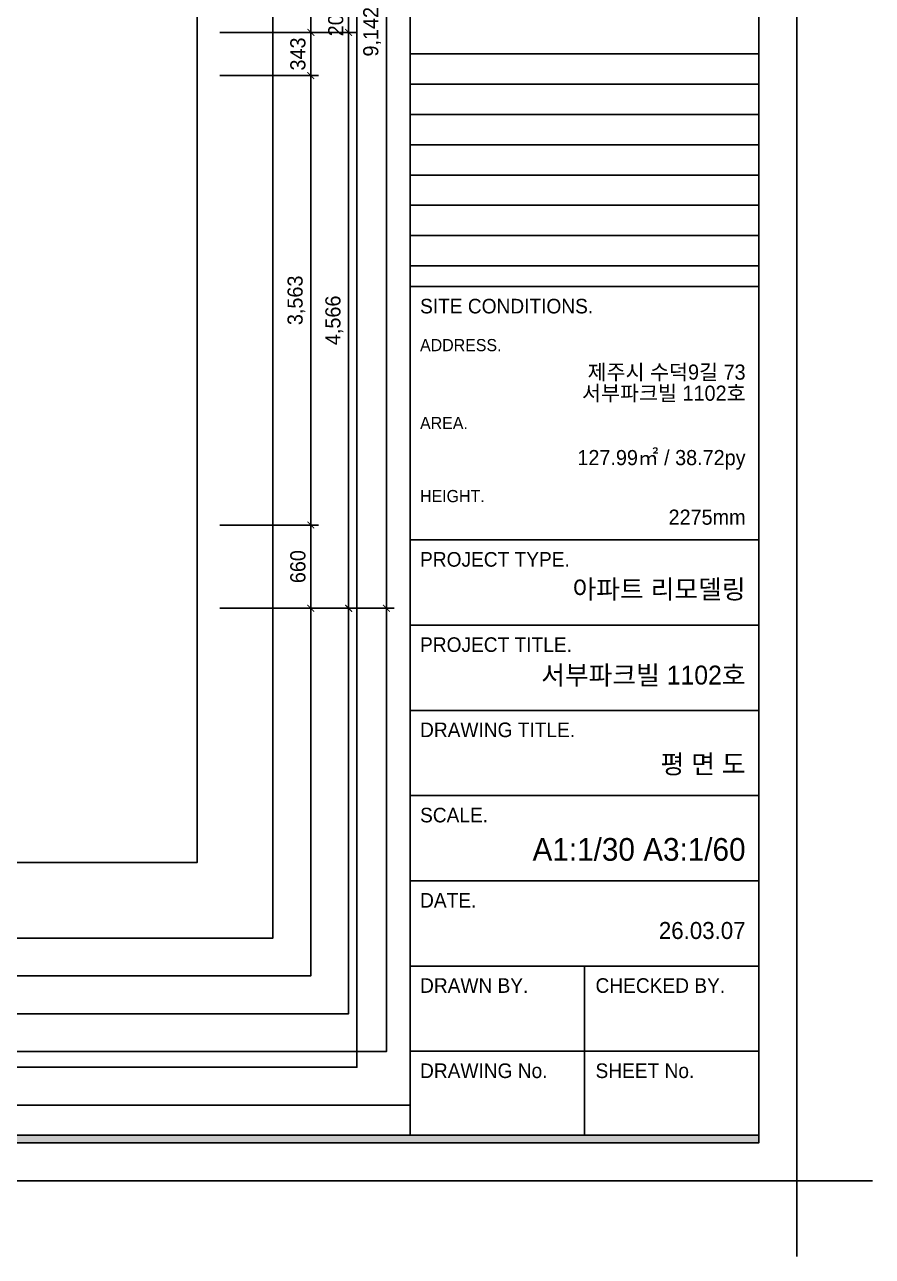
# Model space of a CAD drawing. Header units: millimetres. Extents: x -7413 to 64677, y 6112 to 38711.
# Drawn here: x 57957 to 64677, y 6112 to 15878 of the extents above; entities that cross this region are included whole.
import ezdxf
from ezdxf.enums import TextEntityAlignment as Align

# ---------------------------------------------------------------- set-up
doc = ezdxf.new("R2010")
doc.units = ezdxf.units.MM
doc.header["$LTSCALE"] = 100
doc.layers.get('Defpoints').update_dxf_attribs({"color": 139})
for name, color, linetype in [('FORM(YOURNAME)-1', 1, 'Continuous'), ('FORM(YOURNAME)-11', 1, 'Continuous'), ('치수선', 1, 'Continuous')]:
    doc.layers.add(name, color=color, linetype=linetype)
doc.styles.add('YOURNAME', font='Dotum.ttf')
doc.dimstyles.new('YOURNAME-60', dxfattribs={"dimscale": 60, "dimtxt": 2, "dimasz": 0.9, "dimexe": 1, "dimexo": 3, "dimgap": 0.7, "dimtad": 1, "dimdec": 0, "dimzin": 0, "dimdsep": 46, "dimlunit": 6, "dimtxsty": 'YOURNAME', "dimblk": 'ARCHTICK', "dimcen": 0, "dimclrd": 1, "dimclre": 1, "dimclrt": 7, "dimadec": 0, "dimazin": 0, "dimtfac": 1, "dimtdec": 0, "dimtix": 1, "dimtmove": 2, "dimatfit": 3, "dimldrblk": 'ARCHTICK', "dimfxl": 1, "dimtolj": 1, "dimtzin": 0, "dimarcsym": 0})

# ---------------------------------------------------------------- blocks, each defined once
blk = doc.blocks.new('FORM-ELEVATION')
at = {"layer": 'FORM(YOURNAME)-11'}
h = blk.add_hatch(color=256, dxfattribs=at)
h.dxf.hatch_style = 1
h.paths.add_polyline_path([(-10309, 35708), (71691, 35708), (71691, 35508), (-10309, 35508)])
h.paths.add_polyline_path([(-10309, -21492), (71691, -21492), (71691, -21692), (-10309, -21692)])
at = {"layer": 'Defpoints', "color": 158}
for p, q in [((62481, 35508), (62481, -21492)), ((62481, 7086), (71691, 7086)), ((62481, 6286), (71691, 6286)), ((62481, 5486), (71691, 5486)), ((62481, 4686), (71691, 4686)), ((62481, 3886), (71691, 3886)), ((62481, 3086), (71691, 3086)), ((62481, 2286), (71691, 2286)), ((62481, 1486), (71691, 1486)), ((62481, -20692), (-10309, -20692))]:
    blk.add_line(p, q, dxfattribs=at)
for points in [[(-10309, -21692), (71691, -21692), (71691, 35708), (-10309, 35708)], [(-8309, 33708), (61071, 33708), (61071, -19692), (-8309, -19692)]]:
    blk.add_lwpolyline(points, close=True, dxfattribs=at)
at = {"layer": 'Defpoints', "color": 1}
blk.add_lwpolyline([(72691, -24692), (72691, -22692), (74691, -22692)], dxfattribs=at)
at = {"layer": 'FORM(YOURNAME)-11', "color": 14}
for p, q in [((62481, 937), (71691, 937)), ((62481, -5756), (71691, -5756)), ((62481, -8009), (71691, -8009)), ((62481, -10261), (71691, -10261)), ((62481, -12514), (71691, -12514)), ((62481, -14766), (71691, -14766)), ((62481, -17019), (71691, -17019)), ((67086, -17019), (67086, -21492)), ((62481, -19271), (71691, -19271))]:
    blk.add_line(p, q, dxfattribs=at)
at = {"layer": 'FORM(YOURNAME)-11', "color": 250}
blk.add_lwpolyline([(-11309, -22692), (72691, -22692), (72691, 36708), (-11309, 36708)], close=True, dxfattribs=at)
at = {"layer": 'FORM(YOURNAME)-11'}
blk.add_lwpolyline([(-10309, -21492), (71691, -21492), (71691, -21692), (-10309, -21692)], close=True, dxfattribs=at)
at = {"layer": 'FORM(YOURNAME)-11', "color": 14, "style": 'YOURNAME'}
for s, height, p in [('SITE CONDITIONS.', 386.14, (62739, 422)), ('PROJECT TYPE.', 386.14, (62739, -6271)), ('PROJECT TITLE.', 386.14, (62739, -8524)), ('DRAWING TITLE.', 386.14, (62739, -10776)), ('SCALE.', 386.1, (62739, -13029)), ('DATE.', 386.1, (62739, -15281)), ('DRAWN BY.', 386.1, (62739, -17534)), ('CHECKED BY.', 386.14, (67376, -17534)), ('DRAWING No.', 386.14, (62739, -19786)), ('SHEET No.', 386.1, (67376, -19786))]:
    blk.add_text(s, height=height, dxfattribs=at).set_placement(p, align=Align.MIDDLE_LEFT)
at = {"layer": 'FORM(YOURNAME)-11', "color": 251, "style": 'YOURNAME'}
for s, p in [('ADDRESS.', (62739, -608)), ('AREA.', (62739, -2667)), ('HEIGHT.', (62739, -4598))]:
    blk.add_text(s, height=321.8, dxfattribs=at).set_placement(p, align=Align.MIDDLE_LEFT)
at = {"layer": 'FORM(YOURNAME)-11', "color": 3, "style": 'YOURNAME'}
for tag, height, p in [('1', 451, (71041, -1219)), ('2', 451, (71041, -1863)), ('3', 451, (71041, -3150)), ('4', 451, (71041, -5081)), ('5', 515, (71041, -7398)), ('6', 515, (71041, -9650)), ('7', 515, (71041, -11903)), ('8', 515, (71041, -14155)), ('9', 515, (71041, -16408)), ('10', 515, (66791, -18596)), ('11', 515, (71041, -18660)), ('12', 515, (66791, -20848)), ('13', 515, (71041, -20848))]:
    blk.add_attdef(tag, text='', height=height, dxfattribs=at).set_placement(p, align=Align.MIDDLE_RIGHT)
blk = doc.blocks.new('_ArchTick')
at = {"color": 0, "linetype": 'ByBlock', "const_width": 0.15}
blk.add_lwpolyline([(-0.5, -0.5), (0.5, 0.5)], dxfattribs=at)
blk = doc.blocks.new('*D99')
at = {"layer": 'Defpoints', "color": 0, "transparency": 16777216}
for p in [(59325.7, 20392.1), (59325.7, 11250.1), (60825.7, 11250.1)]:
    blk.add_point(p, dxfattribs=at)
at = {"layer": '치수선', "color": 1, "lineweight": -2, "transparency": 16777216}
for p, q in [((59505.7, 20392.1), (60885.7, 20392.1)), ((60825.7, 20392.1), (60825.7, 11250.1)), ((59505.7, 11250.1), (60885.7, 11250.1))]:
    blk.add_line(p, q, dxfattribs=at)
at = {"layer": '치수선', "color": 1, "lineweight": -2, "transparency": 16777216, "xscale": 54, "yscale": 54, "zscale": 54}
for p, rotation in [((60825.7, 20392.1), 90), ((60825.7, 11250.1), 270)]:
    blk.add_blockref('_ArchTick', p, dxfattribs=dict(at, rotation=rotation))
at = {"layer": '치수선', "color": 7, "transparency": 16777216, "insert": (60712.1, 15821.1), "char_height": 120, "attachment_point": 5, "rotation": 90, "style": 'YOURNAME'}
blk.add_mtext('\\A1;9,142', dxfattribs=at)
blk = doc.blocks.new('*D100')
at = {"layer": 'Defpoints', "color": 0, "transparency": 16777216}
for p in [(59325.7, 15816.1), (60525.7, 15816.1), (59325.7, 11250.1)]:
    blk.add_point(p, dxfattribs=at)
at = {"layer": '치수선', "color": 1, "lineweight": -2, "transparency": 16777216}
for p, q in [((59505.7, 15816.1), (60585.7, 15816.1)), ((60525.7, 11250.1), (60525.7, 15816.1)), ((59505.7, 11250.1), (60585.7, 11250.1))]:
    blk.add_line(p, q, dxfattribs=at)
at = {"layer": '치수선', "color": 1, "lineweight": -2, "transparency": 16777216, "xscale": 54, "yscale": 54, "zscale": 54}
for p, rotation in [((60525.7, 15816.1), 90), ((60525.7, 11250.1), 270)]:
    blk.add_blockref('_ArchTick', p, dxfattribs=dict(at, rotation=rotation))
at = {"layer": '치수선', "color": 7, "transparency": 16777216, "insert": (60412.1, 13533.1), "char_height": 120, "attachment_point": 5, "rotation": 90, "style": 'YOURNAME'}
blk.add_mtext('\\A1;4,566', dxfattribs=at)
blk = doc.blocks.new('*D112')
at = {"layer": 'Defpoints', "color": 0, "transparency": 16777216}
for p in [(59325.7, 16016.1), (60525.7, 16016.1), (59325.7, 15816.1)]:
    blk.add_point(p, dxfattribs=at)
at = {"layer": '치수선', "color": 1, "lineweight": -2, "transparency": 16777216}
for p, q in [((60525.7, 16016.1), (60525.7, 16070.1)), ((59505.7, 16016.1), (60585.7, 16016.1)), ((60525.7, 15816.1), (60525.7, 16016.1)), ((59505.7, 15816.1), (60585.7, 15816.1)), ((60525.7, 15816.1), (60525.7, 15762.1))]:
    blk.add_line(p, q, dxfattribs=at)
at = {"layer": '치수선', "color": 1, "lineweight": -2, "transparency": 16777216, "xscale": 54, "yscale": 54, "zscale": 54}
for p, rotation in [((60525.7, 16016.1), 270), ((60525.7, 15816.1), 90)]:
    blk.add_blockref('_ArchTick', p, dxfattribs=dict(at, rotation=rotation))
at = {"layer": '치수선', "color": 7, "transparency": 16777216, "insert": (60423.7, 15916.1), "char_height": 120, "attachment_point": 5, "rotation": 90, "style": 'YOURNAME'}
blk.add_mtext('\\A1;200', dxfattribs=at)
blk = doc.blocks.new('*D117')
at = {"layer": 'Defpoints', "color": 0, "transparency": 16777216}
for p in [(59325.7, 15816.1), (59325.7, 15473.1), (60225.7, 15473.1)]:
    blk.add_point(p, dxfattribs=at)
at = {"layer": '치수선', "color": 1, "lineweight": -2, "transparency": 16777216}
for p, q in [((60225.7, 15816.1), (60225.7, 15870.1)), ((59505.7, 15816.1), (60285.7, 15816.1)), ((60225.7, 15816.1), (60225.7, 15473.1)), ((59505.7, 15473.1), (60285.7, 15473.1)), ((60225.7, 15473.1), (60225.7, 15419.1))]:
    blk.add_line(p, q, dxfattribs=at)
at = {"layer": '치수선', "color": 1, "lineweight": -2, "transparency": 16777216, "xscale": 54, "yscale": 54, "zscale": 54}
for p, rotation in [((60225.7, 15816.1), 270), ((60225.7, 15473.1), 90)]:
    blk.add_blockref('_ArchTick', p, dxfattribs=dict(at, rotation=rotation))
at = {"layer": '치수선', "color": 7, "transparency": 16777216, "insert": (60123.7, 15644.6), "char_height": 120, "attachment_point": 5, "rotation": 90, "style": 'YOURNAME'}
blk.add_mtext('\\A1;343', dxfattribs=at)
blk = doc.blocks.new('*D118')
at = {"layer": 'Defpoints', "color": 0, "transparency": 16777216}
for p in [(59325.7, 15473.1), (59325.7, 11910.1), (60225.7, 11910.1)]:
    blk.add_point(p, dxfattribs=at)
at = {"layer": '치수선', "color": 1, "lineweight": -2, "transparency": 16777216}
for p, q in [((59505.7, 15473.1), (60285.7, 15473.1)), ((60225.7, 15473.1), (60225.7, 11910.1)), ((59505.7, 11910.1), (60285.7, 11910.1))]:
    blk.add_line(p, q, dxfattribs=at)
at = {"layer": '치수선', "color": 1, "lineweight": -2, "transparency": 16777216, "xscale": 54, "yscale": 54, "zscale": 54}
for p, rotation in [((60225.7, 15473.1), 90), ((60225.7, 11910.1), 270)]:
    blk.add_blockref('_ArchTick', p, dxfattribs=dict(at, rotation=rotation))
at = {"layer": '치수선', "color": 7, "transparency": 16777216, "insert": (60112.1, 13691.6), "char_height": 120, "attachment_point": 5, "rotation": 90, "style": 'YOURNAME'}
blk.add_mtext('\\A1;3,563', dxfattribs=at)
blk = doc.blocks.new('*D119')
at = {"layer": 'Defpoints', "color": 0, "transparency": 16777216}
for p in [(59325.7, 11910.1), (59325.7, 11250.1), (60225.7, 11250.1)]:
    blk.add_point(p, dxfattribs=at)
at = {"layer": '치수선', "color": 1, "lineweight": -2, "transparency": 16777216}
for p, q in [((59505.7, 11910.1), (60285.7, 11910.1)), ((60225.7, 11910.1), (60225.7, 11250.1)), ((59505.7, 11250.1), (60285.7, 11250.1))]:
    blk.add_line(p, q, dxfattribs=at)
at = {"layer": '치수선', "color": 1, "lineweight": -2, "transparency": 16777216, "xscale": 54, "yscale": 54, "zscale": 54}
for p, rotation in [((60225.7, 11910.1), 90), ((60225.7, 11250.1), 270)]:
    blk.add_blockref('_ArchTick', p, dxfattribs=dict(at, rotation=rotation))
at = {"layer": '치수선', "color": 7, "transparency": 16777216, "insert": (60123.7, 11580.1), "char_height": 120, "attachment_point": 5, "rotation": 90, "style": 'YOURNAME'}
blk.add_mtext('\\A1;660', dxfattribs=at)

msp = doc.modelspace()

# ---------------------------------------------------------------- linework, layer by layer
at = {"layer": 'Defpoints'}
for points in [[(40011.7, 23754.8), (60825.7, 23754.8), (60825.7, 7734.8), (40011.7, 7734.8)], [(40311.7, 23454.8), (60525.7, 23454.8), (60525.7, 8034.8), (40311.7, 8034.8)], [(40611.7, 23154.8), (60225.7, 23154.8), (60225.7, 8334.8), (40611.7, 8334.8)], [(40911.7, 22854.8), (59925.7, 22854.8), (59925.7, 8634.8), (40911.7, 8634.8)], [(41511.7, 22254.8), (59325.7, 22254.8), (59325.7, 9234.8), (41511.7, 9234.8)]]:
    msp.add_lwpolyline(points, close=True, dxfattribs=at)

# ---------------------------------------------------------------- block references
at = {"layer": 'FORM(YOURNAME)-1'}
ref = msp.add_blockref('FORM-ELEVATION', (42270.1, 13519.1), dxfattribs=dict(at, xscale=0.3, yscale=0.3, zscale=0.3))
ref.add_attrib('9', '26.03.07', dxfattribs={"layer": 'FORM(YOURNAME)-11', "color": 3, "height": 135, "style": 'YOURNAME'}).set_placement((63672.3, 8695.4), align=Align.MIDDLE_RIGHT)
ref.add_attrib('8', 'A1:1/30 A3:1/60', dxfattribs={"layer": 'FORM(YOURNAME)-11', "color": 3, "height": 180, "style": 'YOURNAME'}).set_placement((63672.3, 9338.3), align=Align.MIDDLE_RIGHT)
ref.add_attrib('7', '평 면 도', dxfattribs={"layer": 'FORM(YOURNAME)-11', "color": 3, "height": 150, "style": 'YOURNAME'}).set_placement((63672.3, 10014.9), align=Align.MIDDLE_RIGHT)
ref.add_attrib('6', '서부파크빌 1102호', dxfattribs={"layer": 'FORM(YOURNAME)-11', "color": 3, "height": 150, "style": 'YOURNAME'}).set_placement((63672.3, 10720.4), align=Align.MIDDLE_RIGHT)
ref.add_attrib('5', '아파트 리모델링', dxfattribs={"layer": 'FORM(YOURNAME)-11', "color": 3, "height": 150, "style": 'YOURNAME'}).set_placement((63672.3, 11401.1), align=Align.MIDDLE_RIGHT)
ref.add_attrib('1', '제주시 수덕9길 73', dxfattribs={"layer": 'FORM(YOURNAME)-11', "color": 3, "height": 120, "style": 'YOURNAME'}).set_placement((63672.3, 13122.7), align=Align.MIDDLE_RIGHT)
ref.add_attrib('2', '서부파크빌 1102호', dxfattribs={"layer": 'FORM(YOURNAME)-11', "color": 3, "height": 120, "style": 'YOURNAME'}).set_placement((63672.3, 12955.4), align=Align.MIDDLE_RIGHT)
ref.add_attrib('3', '127.99㎡ / 38.72py', dxfattribs={"layer": 'FORM(YOURNAME)-11', "color": 3, "height": 120, "style": 'YOURNAME'}).set_placement((63672.3, 12444.8), align=Align.MIDDLE_RIGHT)
ref.add_attrib('4', '2275mm', dxfattribs={"layer": 'FORM(YOURNAME)-11', "color": 3, "height": 120, "style": 'YOURNAME'}).set_placement((63672.3, 11972.4), align=Align.MIDDLE_RIGHT)

# ---------------------------------------------------------------- dimensions: what is measured, and where the dimension line sits
at = {"layer": '치수선'}
for base, p1, p2, picture, middle in [((60825.7, 11250.1), (59325.7, 20392.1), (59325.7, 11250.1), '*D99', (60712.1, 15821.1)), ((60525.7, 16016.1), (59325.7, 15816.1), (59325.7, 16016.1), '*D112', (60423.7, 15916.1)), ((60225.7, 15473.1), (59325.7, 15816.1), (59325.7, 15473.1), '*D117', (60123.7, 15644.6)), ((60525.7, 15816.1), (59325.7, 11250.1), (59325.7, 15816.1), '*D100', (60412.1, 13533.1)), ((60225.7, 11910.1), (59325.7, 15473.1), (59325.7, 11910.1), '*D118', (60112.1, 13691.6)), ((60225.7, 11250.1), (59325.7, 11910.1), (59325.7, 11250.1), '*D119', (60123.7, 11580.1))]:
    dim = msp.add_linear_dim(base=base, p1=p1, p2=p2, angle=90, dimstyle='YOURNAME-60', dxfattribs=at)
    dim.commit()
    dim.dimension.update_dxf_attribs({"geometry": picture, "text_midpoint": middle})

doc.saveas('drawing.dxf')
